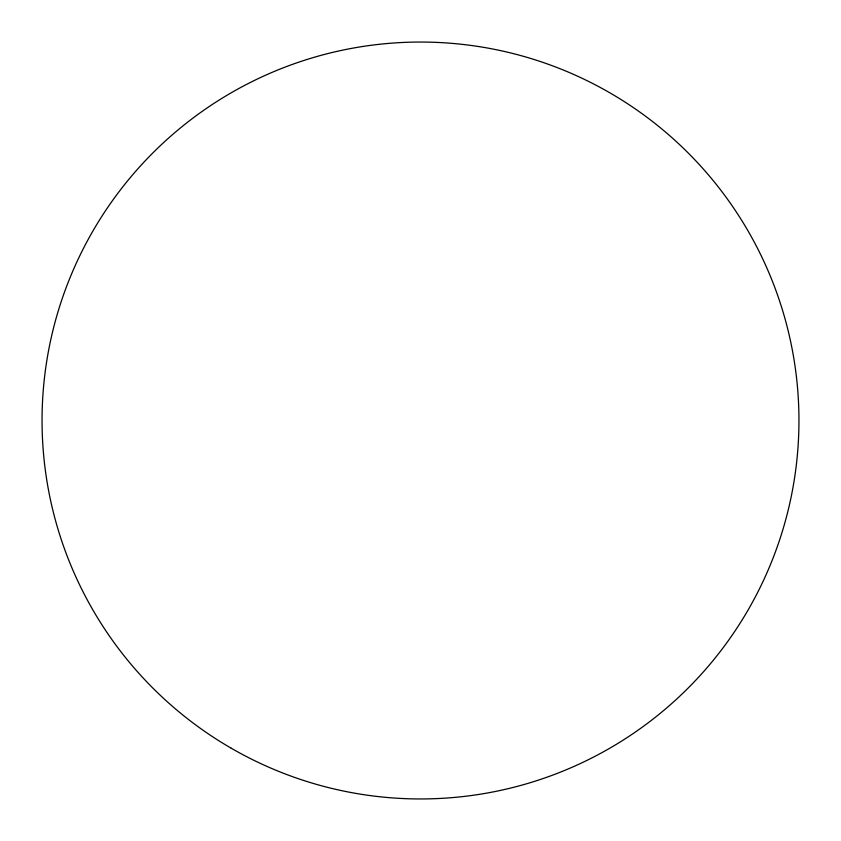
<?xml version="1.0" encoding="UTF-8"?>
<svg xmlns="http://www.w3.org/2000/svg" width="841" height="841" viewBox="0 0 841 841"><rect width="100%" height="100%" fill="white"/><g stroke="black" fill="none" stroke-linecap="round" stroke-linejoin="round"><path stroke-width="1.26" d="M231.275 748.248A378.45 378.45 0 0 0 798.95 420.5A378.45 378.45 0 0 0 231.275 92.752A378.45 378.45 0 0 0 231.275 748.248"/></g></svg>
